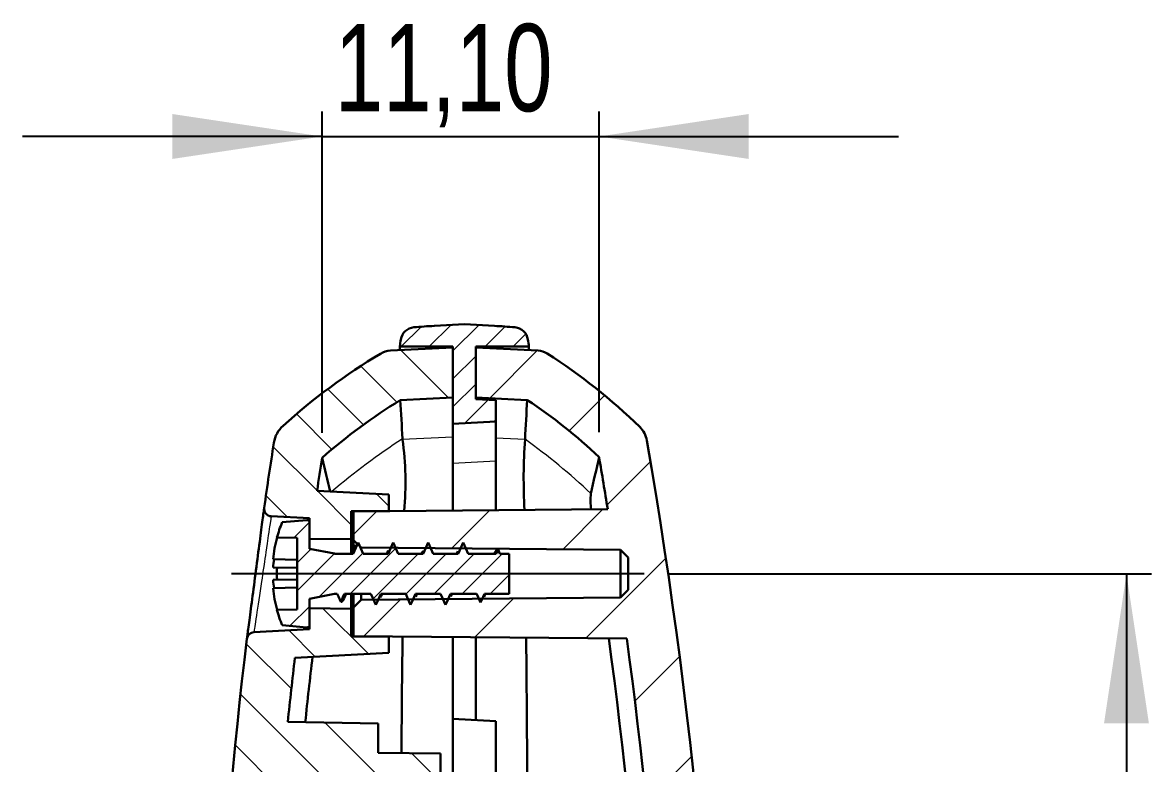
# Model space of a CAD drawing. Header units: millimetres. Extents: x 0 to 1188, y 0 to 841.
# Drawn here: x 202.12 to 247.35, y 102.93 to 132.61 of the extents above; entities that cross this region are included whole.
import ezdxf

# ---------------------------------------------------------------- set-up
doc = ezdxf.new("R2010")
doc.units = ezdxf.units.MM
doc.linetypes.add('SLD-Durchgehend', pattern=[0])
doc.styles.add('SLDTEXTSTYLE3', font='ARIALN.TTF', dxfattribs={"width": 0.87})
doc.dimstyles.new('SLDDIMSTYLE2', dxfattribs={"dimtxt": 3.5, "dimasz": 6, "dimexe": 0, "dimexo": 0.0625, "dimgap": 0.875, "dimtad": 1, "dimrnd": 1e-09, "dimzin": 12, "dimdsep": 46, "dimtxsty": 'SLDTEXTSTYLE3', "dimsah": 1, "dimcen": 0.09, "dimadec": 0, "dimazin": 3, "dimtfac": 1, "dimtofl": 0, "dimtmove": 0, "dimatfit": 3, "dimfxl": 0, "dimfrac": 2, "dimtolj": 1, "dimtzin": 12, "dimarcsym": 0})
doc.dimstyles.new('SLDDIMSTYLE3', dxfattribs={"dimtxt": 3.5, "dimasz": 6, "dimexe": 0, "dimexo": 0.0625, "dimgap": 0.875, "dimtad": 1, "dimrnd": 1e-09, "dimzin": 12, "dimdsep": 46, "dimtxsty": 'SLDTEXTSTYLE3', "dimsah": 1, "dimcen": 0.09, "dimadec": 0, "dimazin": 3, "dimtfac": 1, "dimtmove": 0, "dimatfit": 0, "dimfxl": 0, "dimfrac": 2, "dimtolj": 1, "dimtzin": 12, "dimarcsym": 0})

# ---------------------------------------------------------------- blocks, each defined once
blk = doc.blocks.new('_D_59')
for p, q in [((228.025, 110.53), (247.351, 110.53)), ((246.351, 110.53), (246.351, 80.53)), ((217.825, 80.53), (247.351, 80.53))]:
    blk.add_line(p, q)
for points in [[(246.351, 110.53), (245.451, 104.53), (247.251, 104.53)], [(246.351, 80.53), (247.251, 86.53), (245.451, 86.53)]]:
    blk.add_solid(points)
at = {"insert": (241.839, 93.614), "char_height": 3.5, "attachment_point": 1, "rotation": 90, "style": 'SLDTEXTSTYLE3'}
blk.add_mtext('30', dxfattribs=at)
blk = doc.blocks.new('_D_61')
for p, q in [((214.119, 116.173), (214.119, 129.049)), ((225.218, 116.202), (225.218, 129.049)), ((214.119, 128.049), (202.119, 128.049)), ((214.119, 128.049), (225.218, 128.049)), ((225.218, 128.049), (237.218, 128.049))]:
    blk.add_line(p, q)
for points in [[(214.119, 128.049), (208.119, 128.949), (208.119, 127.149)], [(225.218, 128.049), (231.218, 127.149), (231.218, 128.949)]]:
    blk.add_solid(points)
at = {"insert": (214.627, 132.561), "char_height": 3.5, "attachment_point": 1, "style": 'SLDTEXTSTYLE3'}
blk.add_mtext('11,10', dxfattribs=at)

msp = doc.modelspace()

# ---------------------------------------------------------------- hatches: boundary and pattern name
at = {"linetype": 'SLD-Durchgehend', "lineweight": 0}
h = msp.add_hatch(dxfattribs=at)
h.set_pattern_fill('ANSI31', scale=0.25, style=0)
edge = h.paths.add_edge_path(flags=0)
edge.add_arc((219.821, 97.493), 23, 93, 95.0573)
edge.add_arc((217.845, 119.831), 0.575, 95.0573, 171.4772)
edge.add_arc((274.141, 111.394), 57.5, 171.47721, 171.76468)
edge.add_line((217.234, 119.63), (219.361, 119.63))
edge.add_line((219.361, 119.63), (219.361, 116.542))
edge.add_line((219.361, 116.542), (221.086, 116.633))
edge.add_line((221.086, 116.633), (221.086, 117.483))
edge.add_line((221.086, 117.483), (220.281, 117.525))
edge.add_line((220.281, 117.525), (220.281, 119.63))
edge.add_line((220.281, 119.63), (222.409, 119.63))
edge.add_arc((165.502, 111.394), 57.5, 8.23532, 8.52279)
edge.add_arc((221.798, 119.831), 0.575, 8.5228, 84.9427)
edge.add_arc((219.821, 97.493), 23, 84.9427, 87)
edge.add_line((221.025, 120.461), (219.821, 120.524))
edge.add_line((219.821, 120.524), (218.618, 120.461))
h = msp.add_hatch(dxfattribs=at)
h.set_pattern_fill('ANSI31', scale=0.5, angle=90, style=0)
edge = h.paths.add_edge_path(flags=0)
edge.add_line((219.361, 117.596), (219.361, 119.599))
edge.add_line((219.361, 119.599), (216.859, 119.468))
edge.add_spline(control_points=[(216.859, 119.468), (216.757, 119.463), (216.655, 119.439), (216.562, 119.398), (216.527, 119.383), (216.493, 119.366), (216.46, 119.346)], knot_values=[0, 0, 0, 0, 0.000305, 0.000305, 0.000305, 0.000417, 0.000417, 0.000417, 0.000417], weights=[1, 1, 1, 1, 1, 1, 1], degree=3, periodic=0)
edge.add_spline(control_points=[(216.46, 119.346), (215.674, 118.875), (214.911, 118.359), (214.181, 117.805), (213.62, 117.379), (213.078, 116.93), (212.555, 116.459)], knot_values=[0.00003, 0.00003, 0.00003, 0.00003, 0.002782, 0.002782, 0.002782, 0.004891, 0.004891, 0.004891, 0.004891], weights=[1, 1, 1, 1, 1, 1, 1], degree=3, periodic=0)
edge.add_spline(control_points=[(212.555, 116.459), (212.46, 116.373), (212.378, 116.269), (212.316, 116.156), (212.253, 116.04), (212.209, 115.911), (212.189, 115.781)], knot_values=[0, 0, 0, 0, 0.000386, 0.000386, 0.000386, 0.000782, 0.000782, 0.000782, 0.000782], weights=[1, 1, 1, 1, 1, 1, 1], degree=3, periodic=0)
edge.add_arc((439.471, 80.53), 230, 171.18392, 171.84033)
edge.add_arc((212.097, 113.132), 0.3, 171.8403, 267)
edge.add_line((212.081, 112.833), (213.619, 112.752))
edge.add_line((213.619, 112.752), (213.619, 111.916))
edge.add_line((213.619, 111.916), (215.289, 111.93))
edge.add_line((215.289, 111.93), (215.289, 113.039))
edge.add_line((215.289, 113.039), (216.789, 113.052))
edge.add_line((216.789, 113.052), (216.789, 113.702))
edge.add_line((216.789, 113.702), (213.92, 113.852))
edge.add_arc((439.471, 80.53), 228, 171.26057, 171.59628, ccw=False)
edge.add_spline(control_points=[(214.119, 115.173), (214.605, 115.6), (215.11, 116.007), (215.63, 116.392), (216.154, 116.779), (216.695, 117.144), (217.25, 117.486)], knot_values=[0.000026, 0.000026, 0.000026, 0.000026, 0.001967, 0.001967, 0.001967, 0.003921, 0.003921, 0.003921, 0.003921], weights=[1, 1, 1, 1, 1, 1, 1], degree=3, periodic=0)
edge.add_line((217.25, 117.486), (219.361, 117.596))
h = msp.add_hatch(dxfattribs=at)
h.set_pattern_fill('ANSI31', style=0)
edge = h.paths.add_edge_path(flags=0)
edge.add_line((215.381, 49.18), (215.381, 48.03))
edge.add_line((215.381, 48.03), (225.565, 47.942))
edge.add_arc((23.171, 80.53), 205, 350.26284, 350.85288, ccw=False)
edge.add_spline(control_points=[(225.218, 45.859), (224.776, 45.439), (224.314, 45.038), (223.837, 44.658), (223.355, 44.275), (222.855, 43.912), (222.341, 43.573)], knot_values=[0.000026, 0.000026, 0.000026, 0.000026, 0.001856, 0.001856, 0.001856, 0.003705, 0.003705, 0.003705, 0.003705], weights=[1, 1, 1, 1, 1, 1, 1], degree=3, periodic=0)
edge.add_line((222.341, 43.573), (220.281, 43.465))
edge.add_line((220.281, 43.465), (220.281, 41.462))
edge.add_line((220.281, 41.462), (222.78, 41.593))
edge.add_spline(control_points=[(222.78, 41.593), (222.864, 41.597), (222.948, 41.616), (223.026, 41.648), (223.067, 41.665), (223.107, 41.686), (223.145, 41.71)], knot_values=[0, 0, 0, 0, 0.000252, 0.000252, 0.000252, 0.000384, 0.000384, 0.000384, 0.000384], weights=[1, 1, 1, 1, 1, 1, 1], degree=3, periodic=0)
edge.add_spline(control_points=[(223.145, 41.71), (223.901, 42.193), (224.63, 42.72), (225.324, 43.288), (225.851, 43.72), (226.36, 44.175), (226.847, 44.651)], knot_values=[0.000029, 0.000029, 0.000029, 0.000029, 0.002719, 0.002719, 0.002719, 0.004762, 0.004762, 0.004762, 0.004762], weights=[1, 1, 1, 1, 1, 1, 1], degree=3, periodic=0)
edge.add_spline(control_points=[(226.847, 44.651), (226.927, 44.73), (226.995, 44.823), (227.045, 44.923), (227.087, 45.009), (227.117, 45.101), (227.133, 45.196)], knot_values=[0, 0, 0, 0, 0.000336, 0.000336, 0.000336, 0.000621, 0.000621, 0.000621, 0.000621], weights=[1, 1, 1, 1, 1, 1, 1], degree=3, periodic=0)
edge.add_arc((23.171, 80.53), 207, 350.1715, 369.8285)
edge.add_spline(control_points=[(227.133, 115.865), (227.114, 115.976), (227.076, 116.084), (227.021, 116.182), (226.975, 116.265), (226.916, 116.343), (226.847, 116.409)], knot_values=[0, 0, 0, 0, 0.000336, 0.000336, 0.000336, 0.000621, 0.000621, 0.000621, 0.000621], weights=[1, 1, 1, 1, 1, 1, 1], degree=3, periodic=0)
edge.add_spline(control_points=[(226.847, 116.409), (226.207, 117.036), (225.528, 117.627), (224.818, 118.174), (224.278, 118.591), (223.72, 118.984), (223.145, 119.351)], knot_values=[0.000031, 0.000031, 0.000031, 0.000031, 0.00272, 0.00272, 0.00272, 0.004764, 0.004764, 0.004764, 0.004764], weights=[1, 1, 1, 1, 1, 1, 1], degree=3, periodic=0)
edge.add_spline(control_points=[(223.145, 119.351), (223.067, 119.401), (222.978, 119.437), (222.887, 119.455), (222.852, 119.462), (222.816, 119.466), (222.78, 119.468)], knot_values=[0, 0, 0, 0, 0.000278, 0.000278, 0.000278, 0.000384, 0.000384, 0.000384, 0.000384], weights=[1, 1, 1, 1, 1, 1, 1], degree=3, periodic=0)
edge.add_line((222.78, 119.468), (220.281, 119.599))
edge.add_line((220.281, 119.599), (220.281, 117.596))
edge.add_line((220.281, 117.596), (222.341, 117.488))
edge.add_spline(control_points=[(222.341, 117.488), (222.851, 117.151), (223.347, 116.792), (223.826, 116.412), (224.307, 116.029), (224.772, 115.625), (225.218, 115.202)], knot_values=[0.000022, 0.000022, 0.000022, 0.000022, 0.001856, 0.001856, 0.001856, 0.003701, 0.003701, 0.003701, 0.003701], weights=[1, 1, 1, 1, 1, 1, 1], degree=3, periodic=0)
edge.add_arc((23.171, 80.53), 205, 9.14712, 9.73716, ccw=False)
edge.add_line((225.565, 113.119), (215.381, 113.03))
edge.add_line((215.381, 113.03), (215.381, 111.88))
edge.add_line((215.381, 111.88), (215.684, 111.578))
edge.add_line((215.684, 111.578), (226.081, 111.487))
edge.add_line((226.081, 111.487), (226.381, 111.182))
edge.add_line((226.381, 111.182), (226.381, 109.879))
edge.add_line((226.381, 109.879), (226.081, 109.574))
edge.add_line((226.081, 109.574), (215.684, 109.483))
edge.add_line((215.684, 109.483), (215.381, 109.18))
edge.add_line((215.381, 109.18), (215.381, 108.03))
edge.add_line((215.381, 108.03), (226.332, 107.935))
edge.add_arc((23.171, 80.53), 205, -7.68231, 7.68231, ccw=False)
edge.add_line((226.332, 53.126), (215.381, 53.03))
edge.add_line((215.381, 53.03), (215.381, 51.88))
edge.add_line((215.381, 51.88), (215.684, 51.578))
edge.add_line((215.684, 51.578), (226.081, 51.487))
edge.add_line((226.081, 51.487), (226.381, 51.182))
edge.add_line((226.381, 51.182), (226.381, 49.879))
edge.add_line((226.381, 49.879), (226.081, 49.574))
edge.add_line((226.081, 49.574), (215.684, 49.483))
edge.add_line((215.684, 49.483), (215.381, 49.18))
h = msp.add_hatch(dxfattribs=at)
h.set_pattern_fill('ANSI31', scale=0.25, style=0)
edge = h.paths.add_edge_path(flags=0)
edge.add_line((220.627, 109.73), (221.619, 109.73))
edge.add_line((221.619, 109.73), (221.619, 111.33))
edge.add_line((221.619, 111.33), (221.244, 111.33))
edge.add_spline(control_points=[(221.244, 111.33), (221.219, 111.386), (221.194, 111.443), (221.169, 111.499)], knot_values=[0.000308, 0.000308, 0.000308, 0.000308, 0.000492, 0.000492, 0.000492, 0.000492], weights=[1, 1, 1, 1], degree=3, periodic=0)
edge.add_spline(control_points=[(221.169, 111.499), (221.151, 111.46), (221.134, 111.422), (221.117, 111.383), (221.109, 111.366), (221.101, 111.348), (221.094, 111.33)], knot_values=[0, 0, 0, 0, 0.000127, 0.000127, 0.000127, 0.000185, 0.000185, 0.000185, 0.000185], weights=[1, 1, 1, 1, 1, 1, 1], degree=3, periodic=0)
edge.add_line((221.094, 111.33), (219.969, 111.33))
edge.add_spline(control_points=[(219.969, 111.33), (219.938, 111.4), (219.907, 111.47), (219.875, 111.54), (219.858, 111.58), (219.84, 111.62), (219.822, 111.66), (219.804, 111.7), (219.786, 111.74), (219.769, 111.78)], knot_values=[0, 0, 0, 0, 0.000229, 0.000229, 0.000229, 0.000361, 0.000361, 0.000361, 0.000492, 0.000492, 0.000492, 0.000492], weights=[1, 1, 1, 1, 1, 1, 1, 1, 1, 1], degree=3, periodic=0)
edge.add_spline(control_points=[(219.769, 111.78), (219.738, 111.71), (219.707, 111.641), (219.675, 111.571), (219.658, 111.531), (219.64, 111.491), (219.622, 111.451), (219.604, 111.41), (219.586, 111.37), (219.569, 111.33)], knot_values=[0, 0, 0, 0, 0.000229, 0.000229, 0.000229, 0.000361, 0.000361, 0.000361, 0.000492, 0.000492, 0.000492, 0.000492], weights=[1, 1, 1, 1, 1, 1, 1, 1, 1, 1], degree=3, periodic=0)
edge.add_line((219.569, 111.33), (218.569, 111.33))
edge.add_spline(control_points=[(218.569, 111.33), (218.538, 111.4), (218.507, 111.47), (218.475, 111.54), (218.458, 111.58), (218.44, 111.62), (218.422, 111.66), (218.404, 111.7), (218.386, 111.74), (218.369, 111.78)], knot_values=[0, 0, 0, 0, 0.000229, 0.000229, 0.000229, 0.000361, 0.000361, 0.000361, 0.000492, 0.000492, 0.000492, 0.000492], weights=[1, 1, 1, 1, 1, 1, 1, 1, 1, 1], degree=3, periodic=0)
edge.add_spline(control_points=[(218.369, 111.78), (218.338, 111.71), (218.307, 111.641), (218.275, 111.571), (218.258, 111.531), (218.24, 111.491), (218.222, 111.451), (218.204, 111.41), (218.186, 111.37), (218.169, 111.33)], knot_values=[0, 0, 0, 0, 0.000229, 0.000229, 0.000229, 0.000361, 0.000361, 0.000361, 0.000492, 0.000492, 0.000492, 0.000492], weights=[1, 1, 1, 1, 1, 1, 1, 1, 1, 1], degree=3, periodic=0)
edge.add_line((218.169, 111.33), (217.169, 111.33))
edge.add_spline(control_points=[(217.169, 111.33), (217.138, 111.4), (217.107, 111.47), (217.075, 111.54), (217.058, 111.58), (217.04, 111.62), (217.022, 111.66), (217.004, 111.7), (216.986, 111.74), (216.969, 111.78)], knot_values=[0, 0, 0, 0, 0.000229, 0.000229, 0.000229, 0.000361, 0.000361, 0.000361, 0.000492, 0.000492, 0.000492, 0.000492], weights=[1, 1, 1, 1, 1, 1, 1, 1, 1, 1], degree=3, periodic=0)
edge.add_spline(control_points=[(216.969, 111.78), (216.938, 111.71), (216.907, 111.641), (216.875, 111.571), (216.858, 111.531), (216.84, 111.491), (216.822, 111.451), (216.804, 111.41), (216.786, 111.37), (216.769, 111.33)], knot_values=[0, 0, 0, 0, 0.000229, 0.000229, 0.000229, 0.000361, 0.000361, 0.000361, 0.000492, 0.000492, 0.000492, 0.000492], weights=[1, 1, 1, 1, 1, 1, 1, 1, 1, 1], degree=3, periodic=0)
edge.add_line((216.769, 111.33), (215.769, 111.33))
edge.add_spline(control_points=[(215.769, 111.33), (215.738, 111.4), (215.707, 111.47), (215.675, 111.54), (215.658, 111.58), (215.64, 111.62), (215.622, 111.66), (215.604, 111.7), (215.586, 111.74), (215.569, 111.78)], knot_values=[0, 0, 0, 0, 0.000229, 0.000229, 0.000229, 0.000361, 0.000361, 0.000361, 0.000492, 0.000492, 0.000492, 0.000492], weights=[1, 1, 1, 1, 1, 1, 1, 1, 1, 1], degree=3, periodic=0)
edge.add_spline(control_points=[(215.569, 111.78), (215.538, 111.71), (215.507, 111.641), (215.475, 111.571), (215.458, 111.531), (215.44, 111.491), (215.422, 111.451), (215.404, 111.41), (215.386, 111.37), (215.369, 111.33)], knot_values=[0, 0, 0, 0, 0.000229, 0.000229, 0.000229, 0.000361, 0.000361, 0.000361, 0.000492, 0.000492, 0.000492, 0.000492], weights=[1, 1, 1, 1, 1, 1, 1, 1, 1, 1], degree=3, periodic=0)
edge.add_line((215.369, 111.33), (214.619, 111.33))
edge.add_line((214.619, 111.33), (214.619, 111.336))
edge.add_line((214.619, 111.336), (213.619, 111.53))
edge.add_line((213.619, 111.53), (213.619, 112.582))
edge.add_arc((213.519, 112.582), 0.1, 0, 95)
edge.add_line((213.51, 112.682), (212.519, 112.595))
edge.add_arc((217.649, 110.53), 5.53, 158.0747, 164.8359)
edge.add_line((212.311, 111.977), (213.119, 111.963))
edge.add_line((213.119, 111.963), (213.119, 109.098))
edge.add_line((213.119, 109.098), (212.311, 109.084))
edge.add_arc((217.649, 110.53), 5.53, 195.1641, 201.9253)
edge.add_line((212.519, 108.465), (213.51, 108.379))
edge.add_arc((213.519, 108.478), 0.1, 265, 360)
edge.add_line((213.619, 108.478), (213.619, 109.53))
edge.add_line((213.619, 109.53), (214.619, 109.725))
edge.add_line((214.619, 109.725), (214.619, 109.73))
edge.add_line((214.619, 109.73), (214.722, 109.73))
edge.add_spline(control_points=[(214.722, 109.73), (214.739, 109.693), (214.755, 109.656), (214.771, 109.619), (214.804, 109.547), (214.836, 109.474), (214.869, 109.401)], knot_values=[0.000132, 0.000132, 0.000132, 0.000132, 0.000253, 0.000253, 0.000253, 0.000492, 0.000492, 0.000492, 0.000492], weights=[1, 1, 1, 1, 1, 1, 1], degree=3, periodic=0)
edge.add_spline(control_points=[(214.869, 109.401), (214.886, 109.439), (214.903, 109.478), (214.92, 109.516), (214.937, 109.555), (214.954, 109.594), (214.971, 109.632), (214.986, 109.665), (215, 109.698), (215.015, 109.73)], knot_values=[0, 0, 0, 0, 0.000127, 0.000127, 0.000127, 0.000253, 0.000253, 0.000253, 0.000361, 0.000361, 0.000361, 0.000361], weights=[1, 1, 1, 1, 1, 1, 1, 1, 1, 1], degree=3, periodic=0)
edge.add_line((215.015, 109.73), (216.069, 109.73))
edge.add_spline(control_points=[(216.069, 109.73), (216.1, 109.66), (216.131, 109.591), (216.162, 109.521), (216.179, 109.481), (216.197, 109.441), (216.215, 109.401), (216.233, 109.36), (216.251, 109.32), (216.269, 109.28)], knot_values=[0, 0, 0, 0, 0.000229, 0.000229, 0.000229, 0.000361, 0.000361, 0.000361, 0.000492, 0.000492, 0.000492, 0.000492], weights=[1, 1, 1, 1, 1, 1, 1, 1, 1, 1], degree=3, periodic=0)
edge.add_spline(control_points=[(216.269, 109.28), (216.3, 109.35), (216.331, 109.42), (216.362, 109.49), (216.379, 109.53), (216.397, 109.57), (216.415, 109.61), (216.433, 109.65), (216.451, 109.69), (216.469, 109.73)], knot_values=[0, 0, 0, 0, 0.000229, 0.000229, 0.000229, 0.000361, 0.000361, 0.000361, 0.000492, 0.000492, 0.000492, 0.000492], weights=[1, 1, 1, 1, 1, 1, 1, 1, 1, 1], degree=3, periodic=0)
edge.add_line((216.469, 109.73), (217.469, 109.73))
edge.add_spline(control_points=[(217.469, 109.73), (217.5, 109.66), (217.531, 109.591), (217.562, 109.521), (217.579, 109.481), (217.597, 109.441), (217.615, 109.401), (217.633, 109.36), (217.651, 109.32), (217.669, 109.28)], knot_values=[0, 0, 0, 0, 0.000229, 0.000229, 0.000229, 0.000361, 0.000361, 0.000361, 0.000492, 0.000492, 0.000492, 0.000492], weights=[1, 1, 1, 1, 1, 1, 1, 1, 1, 1], degree=3, periodic=0)
edge.add_spline(control_points=[(217.669, 109.28), (217.7, 109.35), (217.731, 109.42), (217.762, 109.49), (217.779, 109.53), (217.797, 109.57), (217.815, 109.61), (217.833, 109.65), (217.851, 109.69), (217.869, 109.73)], knot_values=[0, 0, 0, 0, 0.000229, 0.000229, 0.000229, 0.000361, 0.000361, 0.000361, 0.000492, 0.000492, 0.000492, 0.000492], weights=[1, 1, 1, 1, 1, 1, 1, 1, 1, 1], degree=3, periodic=0)
edge.add_line((217.869, 109.73), (218.869, 109.73))
edge.add_spline(control_points=[(218.869, 109.73), (218.9, 109.66), (218.931, 109.591), (218.962, 109.521), (218.979, 109.481), (218.997, 109.441), (219.015, 109.401), (219.033, 109.36), (219.051, 109.32), (219.069, 109.28)], knot_values=[0, 0, 0, 0, 0.000229, 0.000229, 0.000229, 0.000361, 0.000361, 0.000361, 0.000492, 0.000492, 0.000492, 0.000492], weights=[1, 1, 1, 1, 1, 1, 1, 1, 1, 1], degree=3, periodic=0)
edge.add_spline(control_points=[(219.069, 109.28), (219.1, 109.35), (219.131, 109.42), (219.162, 109.49), (219.179, 109.53), (219.197, 109.57), (219.215, 109.61), (219.233, 109.65), (219.251, 109.69), (219.269, 109.73)], knot_values=[0, 0, 0, 0, 0.000229, 0.000229, 0.000229, 0.000361, 0.000361, 0.000361, 0.000492, 0.000492, 0.000492, 0.000492], weights=[1, 1, 1, 1, 1, 1, 1, 1, 1, 1], degree=3, periodic=0)
edge.add_line((219.269, 109.73), (220.31, 109.73))
edge.add_spline(control_points=[(220.31, 109.73), (220.313, 109.723), (220.317, 109.716), (220.32, 109.708), (220.337, 109.67), (220.354, 109.631), (220.371, 109.593), (220.404, 109.52), (220.436, 109.447), (220.469, 109.374)], knot_values=[0.000103, 0.000103, 0.000103, 0.000103, 0.000127, 0.000127, 0.000127, 0.000253, 0.000253, 0.000253, 0.000492, 0.000492, 0.000492, 0.000492], weights=[1, 1, 1, 1, 1, 1, 1, 1, 1, 1], degree=3, periodic=0)
edge.add_spline(control_points=[(220.469, 109.374), (220.486, 109.413), (220.503, 109.451), (220.52, 109.49), (220.537, 109.528), (220.554, 109.567), (220.571, 109.605), (220.59, 109.647), (220.608, 109.689), (220.627, 109.73)], knot_values=[0, 0, 0, 0, 0.000127, 0.000127, 0.000127, 0.000253, 0.000253, 0.000253, 0.00039, 0.00039, 0.00039, 0.00039], weights=[1, 1, 1, 1, 1, 1, 1, 1, 1, 1], degree=3, periodic=0)
h = msp.add_hatch(dxfattribs=at)
h.set_pattern_fill('ANSI31', scale=0.5, angle=90, style=0)
edge = h.paths.add_edge_path(flags=0)
edge.add_line((211.631, 71.996), (211.831, 71.996))
edge.add_arc((439.471, 80.53), 227.8, 182.10658, 182.14695, ccw=False)
edge.add_line((211.825, 72.157), (211.625, 72.157))
edge.add_arc((439.471, 80.53), 228, 181.99721, 182.10473, ccw=False)
edge.add_line((211.61, 72.584), (211.81, 72.584))
edge.add_arc((439.471, 80.53), 227.8, 181.95861, 181.99897, ccw=False)
edge.add_line((211.805, 72.745), (211.604, 72.745))
edge.add_arc((439.471, 80.53), 228, 180.89591, 181.95689, ccw=False)
edge.add_line((211.499, 76.965), (211.305, 76.965))
edge.add_line((211.305, 76.965), (211.305, 77.277))
edge.add_line((211.305, 77.277), (211.505, 77.277))
edge.add_line((211.505, 77.277), (211.505, 77.434))
edge.add_line((211.505, 77.434), (211.305, 77.434))
edge.add_line((211.305, 77.434), (211.305, 77.773))
edge.add_line((211.305, 77.773), (211.505, 77.773))
edge.add_line((211.505, 77.773), (211.505, 77.983))
edge.add_line((211.505, 77.983), (211.305, 77.983))
edge.add_line((211.305, 77.983), (211.305, 78.634))
edge.add_line((211.305, 78.634), (211.505, 78.634))
edge.add_line((211.505, 78.634), (211.505, 78.769))
edge.add_line((211.505, 78.769), (211.305, 78.769))
edge.add_line((211.305, 78.769), (211.305, 79.16))
edge.add_line((211.305, 79.16), (211.505, 79.16))
edge.add_line((211.505, 79.16), (211.505, 79.299))
edge.add_line((211.505, 79.299), (211.305, 79.299))
edge.add_line((211.305, 79.299), (211.305, 79.815))
edge.add_line((211.305, 79.815), (211.505, 79.815))
edge.add_line((211.505, 79.815), (211.505, 80.115))
edge.add_line((211.505, 80.115), (211.305, 80.115))
edge.add_line((211.305, 80.115), (211.305, 80.627))
edge.add_line((211.305, 80.627), (211.505, 80.627))
edge.add_line((211.505, 80.627), (211.505, 80.765))
edge.add_line((211.505, 80.765), (211.305, 80.765))
edge.add_line((211.305, 80.765), (211.305, 81.121))
edge.add_line((211.305, 81.121), (211.505, 81.121))
edge.add_line((211.505, 81.121), (211.505, 81.259))
edge.add_line((211.505, 81.259), (211.305, 81.259))
edge.add_line((211.305, 81.259), (211.305, 81.954))
edge.add_line((211.305, 81.954), (211.505, 81.954))
edge.add_line((211.505, 81.954), (211.505, 82.08))
edge.add_line((211.505, 82.08), (211.305, 82.08))
edge.add_line((211.305, 82.08), (211.305, 82.242))
edge.add_line((211.305, 82.242), (211.505, 82.242))
edge.add_line((211.505, 82.242), (211.505, 82.429))
edge.add_line((211.505, 82.429), (211.305, 82.429))
edge.add_line((211.305, 82.429), (211.305, 82.464))
edge.add_line((211.305, 82.464), (211.505, 82.464))
edge.add_line((211.505, 82.464), (211.505, 82.669))
edge.add_line((211.505, 82.669), (211.305, 82.669))
edge.add_line((211.305, 82.669), (211.305, 82.965))
edge.add_line((211.305, 82.965), (211.484, 82.965))
edge.add_arc((439.471, 80.53), 228, 178.66349, 179.38807, ccw=False)
edge.add_line((211.534, 85.848), (211.734, 85.848))
edge.add_arc((439.471, 80.53), 227.8, 178.556, 178.66231, ccw=False)
edge.add_line((211.744, 86.271), (211.544, 86.271))
edge.add_arc((439.471, 80.53), 228, 174.98532, 178.55727, ccw=False)
edge.add_line((212.344, 100.46), (216.361, 100.53))
edge.add_line((216.361, 100.53), (216.361, 101.708))
edge.add_line((216.361, 101.708), (218.861, 101.73))
edge.add_line((218.861, 101.73), (218.861, 103.33))
edge.add_line((218.861, 103.33), (216.361, 103.352))
edge.add_line((216.361, 103.352), (216.361, 104.53))
edge.add_line((216.361, 104.53), (212.745, 104.593))
edge.add_arc((439.471, 80.53), 228, 173.29224, 173.94176, ccw=False)
edge.add_line((213.032, 107.162), (216.789, 107.359))
edge.add_line((216.789, 107.359), (216.789, 108.009))
edge.add_line((216.789, 108.009), (215.289, 108.022))
edge.add_line((215.289, 108.022), (215.289, 109.13))
edge.add_line((215.289, 109.13), (213.619, 109.145))
edge.add_line((213.619, 109.145), (213.619, 108.308))
edge.add_line((213.619, 108.308), (211.391, 108.192))
edge.add_arc((211.407, 107.892), 0.3, 93, 173.1587)
edge.add_arc((439.471, 80.53), 230, 173.15872, 186.84136)
edge.add_arc((211.407, 53.168), 0.3, 186.8414, 267)
edge.add_line((211.391, 52.869), (213.619, 52.752))
edge.add_line((213.619, 52.752), (213.619, 51.916))
edge.add_line((213.619, 51.916), (215.289, 51.93))
edge.add_line((215.289, 51.93), (215.289, 53.039))
edge.add_line((215.289, 53.039), (216.789, 53.052))
edge.add_line((216.789, 53.052), (216.789, 53.702))
edge.add_line((216.789, 53.702), (213.032, 53.899))
edge.add_arc((439.471, 80.53), 228, 186.05832, 186.70784, ccw=False)
edge.add_line((212.745, 56.467), (216.361, 56.53))
edge.add_line((216.361, 56.53), (216.361, 57.708))
edge.add_line((216.361, 57.708), (218.861, 57.73))
edge.add_line((218.861, 57.73), (218.861, 59.33))
edge.add_line((218.861, 59.33), (216.361, 59.352))
edge.add_line((216.361, 59.352), (216.361, 60.53))
edge.add_line((216.361, 60.53), (212.344, 60.6))
edge.add_arc((439.471, 80.53), 228, 183.94449, 185.01476, ccw=False)
edge.add_line((212.012, 64.846), (212.413, 64.846))
edge.add_arc((439.471, 80.53), 227.6, 183.90097, 183.95143, ccw=False)
edge.add_line((212.399, 65.046), (211.998, 65.046))
edge.add_arc((439.471, 80.53), 228, 183.79337, 183.89411, ccw=False)
edge.add_line((211.971, 65.446), (212.372, 65.446))
edge.add_arc((439.471, 80.53), 227.6, 183.30839, 183.80004, ccw=False)
edge.add_line((212.251, 67.396), (211.85, 67.396))
edge.add_arc((439.471, 80.53), 228, 183.2143, 183.30258, ccw=False)
edge.add_line((211.83, 67.746), (212.231, 67.746))
edge.add_arc((439.471, 80.53), 227.6, 183.16953, 183.21995, ccw=False)
edge.add_line((212.22, 67.946), (211.819, 67.946))
edge.add_arc((439.471, 80.53), 228, 182.14506, 183.16396, ccw=False)

# ---------------------------------------------------------------- linework, layer by layer
at = {"color": 7, "linetype": 'SLD-Durchgehend', "lineweight": 30}
for p, q in [((218.618, 120.461), (219.821, 120.524)), ((219.821, 120.524), (221.025, 120.461)), ((219.361, 119.599), (216.859, 119.468)), ((217.234, 119.63), (219.361, 119.63)), ((217.234, 119.487), (217.234, 119.63)), ((219.361, 116.542), (219.361, 119.63)), ((219.361, 119.599), (219.361, 117.596)), ((220.281, 119.63), (222.409, 119.63)), ((220.281, 119.63), (220.281, 117.525)), ((222.78, 119.468), (220.281, 119.599)), ((220.281, 119.599), (220.281, 117.596)), ((222.409, 119.487), (222.409, 119.63)), ((219.361, 117.596), (217.25, 117.486)), ((222.341, 117.488), (220.281, 117.596)), ((221.086, 117.483), (220.281, 117.525)), ((221.086, 117.483), (221.086, 116.633)), ((219.361, 116.542), (221.086, 116.633)), ((219.361, 114.962), (219.361, 116.542)), ((221.086, 115.051), (221.086, 116.633)), ((219.361, 113.065), (219.361, 114.962)), ((221.086, 113.08), (221.086, 115.051)), ((216.789, 113.702), (213.92, 113.852)), ((216.789, 113.052), (216.789, 113.702)), ((225.565, 113.119), (215.381, 113.03)), ((212.081, 112.833), (213.619, 112.752)), ((213.51, 112.682), (212.519, 112.595)), ((213.619, 111.916), (213.619, 112.752)), ((216.789, 113.052), (215.289, 113.039)), ((215.289, 111.93), (215.289, 113.039)), ((215.289, 112.798), (215.381, 112.799)), ((215.381, 113.03), (215.381, 111.88)), ((216.789, 113.043), (216.789, 113.052)), ((213.619, 111.53), (213.619, 112.582)), ((212.311, 111.977), (213.119, 111.963)), ((213.119, 111.963), (213.119, 109.098)), ((215.289, 111.93), (213.619, 111.916)), ((215.289, 111.93), (215.289, 111.33)), ((215.381, 111.913), (215.289, 111.916)), ((215.381, 111.88), (215.684, 111.578)), ((215.381, 111.481), (215.381, 111.88)), ((213.619, 111.53), (214.619, 111.336)), ((214.619, 111.33), (214.619, 111.336)), ((214.619, 111.33), (215.369, 111.33)), ((215.289, 111.602), (215.381, 111.602)), ((226.081, 111.487), (215.684, 111.578)), ((215.684, 111.578), (215.684, 111.522)), ((215.769, 111.33), (216.769, 111.33)), ((217.169, 111.33), (218.169, 111.33)), ((218.569, 111.33), (219.569, 111.33)), ((219.969, 111.33), (221.094, 111.33)), ((221.244, 111.33), (221.169, 111.499)), ((221.244, 111.33), (221.619, 111.33)), ((221.619, 109.73), (221.619, 111.33)), ((226.381, 111.182), (226.081, 111.487)), ((226.081, 109.574), (226.081, 111.487)), ((213.119, 111.084), (212.155, 111.113)), ((226.381, 111.182), (226.381, 109.879)), ((213.119, 110.763), (212.155, 110.78)), ((213.119, 110.298), (212.155, 110.281)), ((213.119, 109.976), (212.155, 109.947)), ((214.619, 109.725), (213.619, 109.53)), ((213.619, 108.478), (213.619, 109.53)), ((214.722, 109.73), (214.619, 109.73)), ((214.619, 109.725), (214.619, 109.73)), ((216.069, 109.73), (215.015, 109.73)), ((215.289, 109.73), (215.289, 109.13)), ((215.381, 109.18), (215.381, 109.73)), ((215.684, 109.483), (215.381, 109.18)), ((215.684, 109.73), (215.684, 109.483)), ((215.684, 109.483), (226.081, 109.574)), ((217.469, 109.73), (216.469, 109.73)), ((218.869, 109.73), (217.869, 109.73)), ((220.31, 109.73), (219.269, 109.73)), ((221.619, 109.73), (220.627, 109.73)), ((226.081, 109.574), (226.381, 109.879)), ((213.119, 109.098), (212.311, 109.084)), ((213.619, 108.308), (213.619, 109.145)), ((213.619, 109.145), (215.289, 109.13)), ((215.289, 109.458), (215.381, 109.459)), ((215.289, 109.145), (215.381, 109.148)), ((215.289, 108.022), (215.289, 109.13)), ((215.381, 109.18), (215.381, 108.03)), ((213.619, 108.308), (211.391, 108.192)), ((212.519, 108.465), (213.51, 108.379)), ((215.289, 108.263), (215.381, 108.261)), ((215.289, 108.022), (216.789, 108.009)), ((215.381, 108.03), (226.332, 107.935)), ((216.789, 108.009), (216.789, 108.018)), ((216.789, 107.359), (216.789, 108.009)), ((219.361, 104.715), (219.361, 107.996)), ((220.281, 104.667), (220.281, 107.988)), ((213.032, 107.162), (216.789, 107.359)), ((216.361, 104.53), (212.745, 104.593)), ((216.361, 104.53), (216.361, 103.352)), ((219.361, 104.715), (221.086, 104.625)), ((219.361, 56.345), (219.361, 104.715)), ((221.086, 56.436), (221.086, 104.625)), ((218.861, 103.33), (216.361, 103.352)), ((218.861, 101.73), (218.861, 103.33))]:
    msp.add_line(p, q, dxfattribs=at)
at = {"color": 7, "linetype": 'SLD-Durchgehend', "lineweight": 0}
for p, q in [((219.361, 116.001), (217.334, 115.912)), ((222.252, 115.915), (221.086, 115.966)), ((219.361, 114.962), (221.086, 115.051))]:
    msp.add_line(p, q, dxfattribs=at)
msp.add_line((227.025, 110.53), (210.489, 110.53))
at = {"color": 7, "linetype": 'SLD-Durchgehend', "lineweight": 30, "flags": 128}
for points in [[(211.109, 107.928), (211.11, 107.931), (211.111, 107.942), (211.113, 107.96), (211.117, 107.987), (211.121, 108.022), (211.127, 108.065), (211.134, 108.116), (211.142, 108.176), (211.15, 108.24), (211.16, 108.312), (211.17, 108.391), (211.181, 108.478), (211.194, 108.573), (211.207, 108.673), (211.221, 108.777), (211.235, 108.886), (211.25, 109), (211.266, 109.122), (211.283, 109.249), (211.3, 109.38), (211.317, 109.512), (211.335, 109.647), (211.353, 109.785), (211.372, 109.929), (211.392, 110.076), (211.411, 110.223), (211.43, 110.369), (211.449, 110.515), (211.469, 110.661), (211.489, 110.812), (211.508, 110.961), (211.528, 111.109), (211.546, 111.251), (211.565, 111.392), (211.583, 111.529), (211.601, 111.668), (211.619, 111.803), (211.636, 111.933), (211.652, 112.056), (211.668, 112.173), (211.683, 112.286), (211.697, 112.396), (211.711, 112.501), (211.724, 112.599), (211.736, 112.686), (211.746, 112.768), (211.756, 112.843), (211.765, 112.912), (211.773, 112.974), (211.78, 113.027), (211.786, 113.072), (211.791, 113.108), (211.795, 113.137), (211.798, 113.158), (211.799, 113.171), (211.8, 113.175)], [(215.369, 111.33), (215.422, 111.451), (215.475, 111.571), (215.569, 111.78)], [(215.569, 111.78), (215.622, 111.66), (215.675, 111.54), (215.769, 111.33)], [(216.769, 111.33), (216.822, 111.451), (216.875, 111.571), (216.969, 111.78)], [(216.969, 111.78), (217.022, 111.66), (217.075, 111.54), (217.169, 111.33)], [(218.169, 111.33), (218.222, 111.451), (218.275, 111.571), (218.369, 111.78)], [(218.369, 111.78), (218.422, 111.66), (218.475, 111.54), (218.569, 111.33)], [(219.569, 111.33), (219.622, 111.451), (219.675, 111.571), (219.769, 111.78)], [(219.769, 111.78), (219.822, 111.66), (219.875, 111.54), (219.969, 111.33)], [(221.055, 111.402), (221.02, 111.334), (221.018, 111.33)], [(221.055, 111.4), (221.069, 111.427), (221.094, 111.463), (221.119, 111.488), (221.144, 111.499), (221.169, 111.499)], [(221.169, 111.499), (221.117, 111.383), (221.094, 111.33)], [(214.722, 109.73), (214.771, 109.619), (214.869, 109.401)], [(214.869, 109.401), (214.92, 109.516), (214.971, 109.632), (215.015, 109.73)], [(214.971, 109.489), (214.956, 109.459), (214.934, 109.428), (214.912, 109.408), (214.89, 109.399), (214.869, 109.401)], [(216.269, 109.28), (216.215, 109.401), (216.162, 109.521), (216.069, 109.73)], [(216.469, 109.73), (216.415, 109.61), (216.362, 109.49), (216.269, 109.28)], [(217.669, 109.28), (217.615, 109.401), (217.562, 109.521), (217.469, 109.73)], [(217.869, 109.73), (217.815, 109.61), (217.762, 109.49), (217.669, 109.28)], [(219.069, 109.28), (219.015, 109.401), (218.962, 109.521), (218.869, 109.73)], [(219.269, 109.73), (219.215, 109.61), (219.162, 109.49), (219.069, 109.28)], [(220.31, 109.73), (220.32, 109.708), (220.371, 109.593), (220.469, 109.374)], [(220.469, 109.374), (220.52, 109.49), (220.571, 109.605), (220.627, 109.73)], [(217.303, 103.344), (217.303, 103.411), (217.321, 105.58), (217.339, 107.747), (217.341, 108.013)], [(222.296, 53.091), (222.299, 53.474), (222.316, 55.4), (222.333, 57.326), (222.349, 59.253), (222.366, 61.182), (222.382, 63.111), (222.397, 65.041), (222.412, 66.972), (222.426, 68.908), (222.438, 70.844), (222.449, 72.781), (222.457, 74.718), (222.464, 76.655), (222.468, 78.593), (222.47, 80.53), (222.468, 82.405), (222.464, 84.28), (222.458, 86.155), (222.45, 88.029), (222.44, 89.903), (222.428, 91.777), (222.415, 93.65), (222.401, 95.523), (222.386, 97.395), (222.371, 99.266), (222.355, 101.137), (222.339, 103.006), (222.323, 104.833), (222.307, 106.659), (222.296, 107.97)]]:
    msp.add_lwpolyline(points, dxfattribs=at)
at = {"color": 7, "linetype": 'SLD-Durchgehend', "lineweight": 0, "flags": 128}
msp.add_lwpolyline([(212.081, 112.833), (212.08, 112.825), (212.076, 112.801), (212.07, 112.761), (212.062, 112.704), (212.062, 112.702), (212.051, 112.631), (212.038, 112.545), (212.028, 112.477), (212.017, 112.404), (212.005, 112.324), (211.986, 112.196), (211.965, 112.056), (211.95, 111.954), (211.934, 111.847), (211.918, 111.736), (211.892, 111.566), (211.866, 111.389), (211.848, 111.264), (211.829, 111.137), (211.809, 111.007), (211.781, 110.816), (211.752, 110.623), (211.732, 110.49), (211.713, 110.357), (211.693, 110.224), (211.665, 110.034), (211.637, 109.847), (211.609, 109.659), (211.582, 109.478), (211.557, 109.31), (211.533, 109.15), (211.51, 108.996), (211.489, 108.852), (211.47, 108.724), (211.453, 108.608), (211.437, 108.503), (211.424, 108.411), (211.413, 108.337), (211.404, 108.278), (211.397, 108.233), (211.393, 108.204), (211.392, 108.195), (211.391, 108.192)], dxfattribs=at)
at = {"color": 7, "linetype": 'SLD-Durchgehend', "lineweight": 30}
for centre, radius, start, end in [((217.845, 119.831), 0.575, 95.0573, 171.4772), ((219.821, 97.493), 23, 93, 95.0573), ((219.821, 97.493), 23, 84.9427, 87), ((221.798, 119.831), 0.575, 8.5228, 84.9427), ((274.141, 111.394), 57.5, 171.47721, 171.76468), ((165.502, 111.394), 57.5, 8.23532, 8.52279), ((216.904, 118.606), 0.863, 93.0028, 120.9377), ((222.741, 118.719), 0.75, 57.4361, 86.9956), ((229.365, 97.809), 25.107, 120.9278, 132.0289), ((210.763, 99.966), 23.002, 45.632, 57.4321), ((229.364, 97.809), 23.107, 121.6188, 131.282), ((138.095, 112.136), 79.335, 2.74474, 3.86674), ((313.263, 111.525), 91.117, 176.24736, 177.2376), ((210.763, 99.967), 21.001, 46.5052, 56.5443), ((213.325, 115.605), 1.15, 132.043, 171.184), ((226.148, 115.695), 1, 9.8285, 45.6317), ((204.46, 114.18), 12.999, 355.0041, 7.6583), ((243.992, 114.362), 21.796, 175.9104, 183.3442), ((23.171, 80.53), 207, 350.1715, 9.8285), ((439.471, 80.53), 230, 171.18392, 171.84033), ((439.471, 80.53), 228, 171.26057, 171.59628), ((364.39, 150.778), 154.431, 193.3297, 193.84441), ((66.138, 150.31), 162.908, 347.02798, 347.55472), ((23.171, 80.53), 205, 9.14712, 9.73716), ((227.895, 113.493), 3.017, 175.2929, 187.2227), ((212.097, 113.132), 0.3, 171.8403, 267), ((213.519, 112.582), 0.1, 0, 95), ((217.649, 110.53), 5.53, 158.0747, 164.8359), ((217.653, 110.53), 5.529, 164.8332, 173.9476), ((200.099, 119.047), 17.053, 333.095, 334.4289), ((205.564, 117.005), 12.504, 333.0087, 333.6785), ((207.143, 116.915), 12.304, 333.0075, 333.619), ((209.559, 116.402), 11.165, 332.9842, 333.5837), ((216.325, 110.336), 4.193, 169.3322, 173.9207), ((217.674, 110.53), 5.363, 177.365, 182.635), ((216.325, 110.725), 4.194, 186.0796, 190.6675), ((217.653, 110.53), 5.529, 186.0524, 195.1668), ((226.257, 103.909), 12.589, 152.4587, 153.7018), ((227.64, 104.072), 12.467, 153.0065, 153.6913), ((228.967, 104.109), 12.386, 153.0084, 153.6289), ((229.777, 104.407), 11.724, 152.9977, 153.5811), ((233.662, 103.286), 14.497, 153.6082, 154.14), ((217.649, 110.53), 5.53, 195.1641, 201.9253), ((211.407, 107.892), 0.3, 93, 173.1587), ((213.519, 108.478), 0.1, 265, 0), ((439.471, 80.53), 230, 173.15872, 186.84136), ((22.676, 80.527), 204.776, 352.3085, 7.69359), ((23.171, 80.53), 205, 352.31769, 7.68231), ((439.471, 80.53), 228, 173.29224, 173.94176), ((365.231, 89.091), 152.573, 173.18379, 174.17286)]:
    msp.add_arc(centre, radius, start, end, dxfattribs=at)
at = {"color": 7, "linetype": 'SLD-Durchgehend', "lineweight": 0}
for centre, radius, start, end in [((233.649, 91.089), 29.72, 123.2821, 130.1039), ((207.534, 95.399), 25.251, 46.5851, 54.3488)]:
    msp.add_arc(centre, radius, start, end, dxfattribs=at)

# ---------------------------------------------------------------- dimensions: what is measured, and where the dimension line sits
dim = msp.add_linear_dim(base=(225.218, 128.049), p1=(214.119, 115.173), p2=(225.218, 115.202), dimstyle='SLDDIMSTYLE3')
dim.commit()
dim.dimension.update_dxf_attribs({"geometry": '_D_61', "text_midpoint": (219.559, 128.049), "dimtype": 160})
dim = msp.add_linear_dim(base=(246.351, 80.53), p1=(227.025, 110.53), p2=(216.825, 80.53), angle=90, dimstyle='SLDDIMSTYLE2')
dim.commit()
dim.dimension.update_dxf_attribs({"geometry": '_D_59', "text_midpoint": (246.351, 95.805), "dimtype": 160})

doc.saveas('drawing.dxf')
